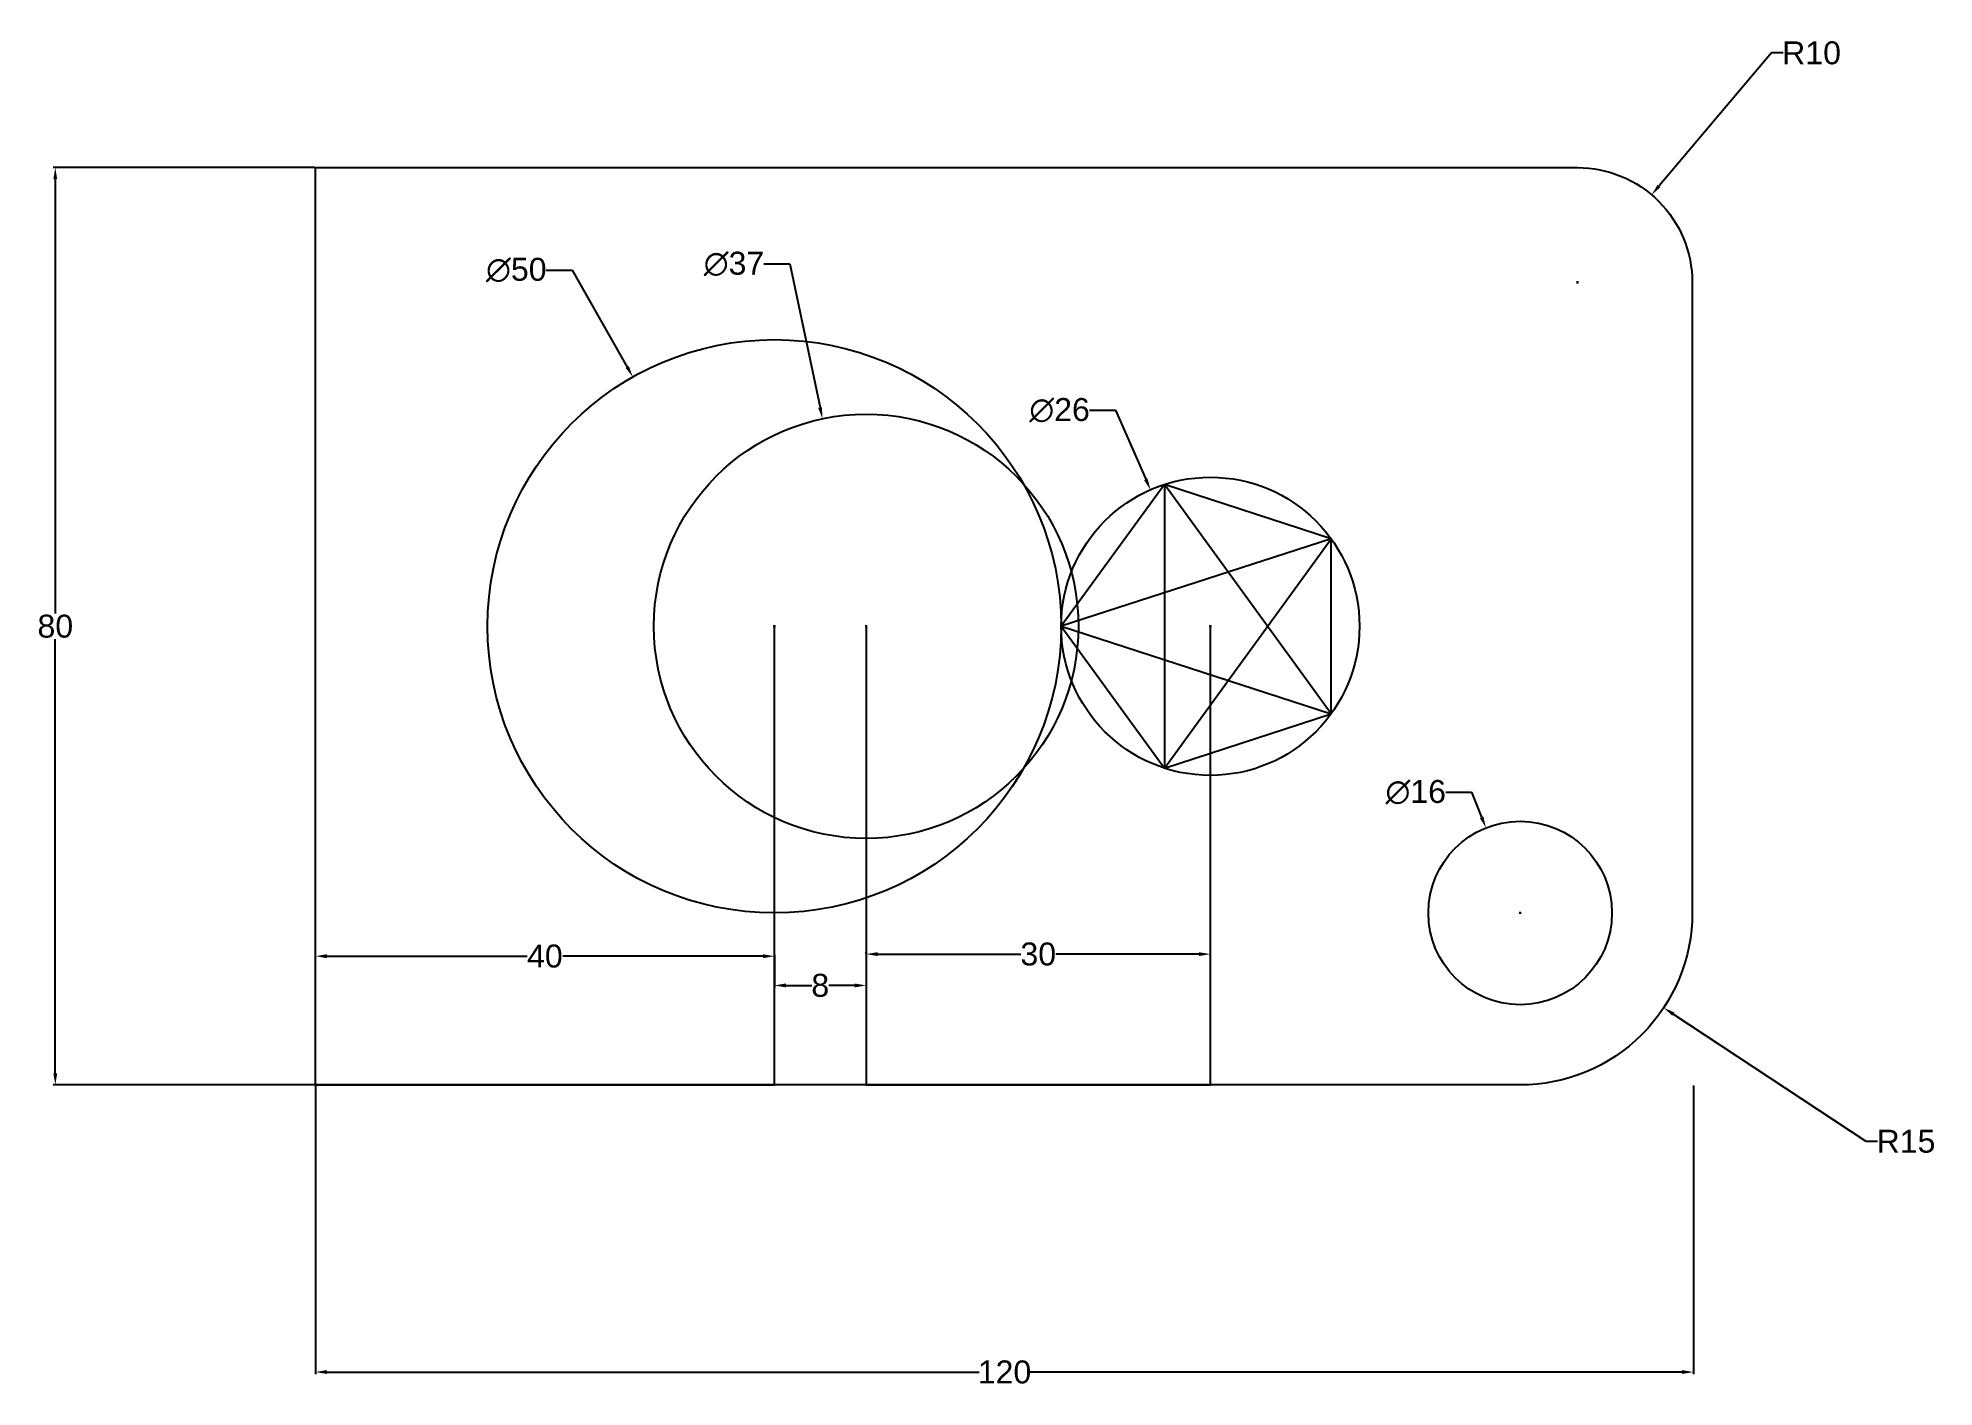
# Model space of a CAD drawing. Header units: centimetres. Extents: x -113 to 52, y -49 to 69.
import ezdxf

# ---------------------------------------------------------------- set-up
doc = ezdxf.new("R2010")
doc.units = ezdxf.units.CM
doc.header["$MEASUREMENT"] = 0
doc.layers.get('Defpoints').update_dxf_attribs({"color": 102})
doc.styles.get("Standard").update_dxf_attribs({"font": 'arial.ttf'})
doc.dimstyles.get("Standard").update_dxf_attribs({"dimtxt": 2, "dimasz": 1, "dimexe": 0.18, "dimexo": 0.0625, "dimgap": 0.09, "dimtad": 0, "dimtih": 1, "dimtoh": 1, "dimdec": 0, "dimzin": 0, "dimdsep": 46, "dimtxsty": 'Standard', "dimcen": 0.09, "dimclrd": 256, "dimadec": 0, "dimazin": 0, "dimtfac": 1, "dimtdec": 0, "dimtofl": 0, "dimtmove": 0, "dimatfit": 3, "dimfxl": 1, "dimtolj": 1, "dimtzin": 0, "dimarcsym": 0})

# ---------------------------------------------------------------- blocks, each defined once
blk = doc.blocks.new('*D3')
at = {"layer": 'Defpoints', "color": 0, "lineweight": -2, "transparency": 16777216}
for p, q in [((-88.92, 57.38), (-111.71, 57.38)), ((-88.92, -22.62), (-111.71, -22.62))]:
    blk.add_line(p, q, dxfattribs=at)
at = {"layer": 'Defpoints', "lineweight": -2, "transparency": 16777216}
for p, q in [((-111.53, 56.38), (-111.53, 18.49)), ((-111.53, -21.62), (-111.53, 16.27))]:
    blk.add_line(p, q, dxfattribs=at)
at = {"layer": 'Defpoints', "color": 0, "transparency": 16777216}
for p in [(-88.86, 57.38), (-111.53, -22.62), (-88.86, -22.62)]:
    blk.add_point(p, dxfattribs=at)
at = {"layer": 'Defpoints', "transparency": 16777216}
for points in [[(-111.7, 56.38), (-111.37, 56.38), (-111.53, 57.38)], [(-111.7, -21.62), (-111.37, -21.62), (-111.53, -22.62)]]:
    blk.add_solid(points, dxfattribs=at)
at = {"layer": 'Defpoints', "color": 0, "transparency": 16777216, "insert": (-111.53, 17.38), "char_height": 2, "attachment_point": 5}
blk.add_mtext('\\A1;80', dxfattribs=at)
blk = doc.blocks.new('*D4')
at = {"layer": 'Defpoints', "lineweight": -2, "transparency": 16777216}
for p, q in [((-68.74, 48.45), (-66.48, 48.45)), ((-66.48, 48.45), (-61.69, 39.99))]:
    blk.add_line(p, q, dxfattribs=at)
at = {"layer": 'Defpoints', "color": 0, "lineweight": -2, "transparency": 16777216}
for p, q in [((-48.95, 17.38), (-48.77, 17.38)), ((-48.86, 17.29), (-48.86, 17.47))]:
    blk.add_line(p, q, dxfattribs=at)
at = {"layer": 'Defpoints', "color": 0, "transparency": 16777216}
for p in [(-61.19, 39.12), (-36.52, -4.37)]:
    blk.add_point(p, dxfattribs=at)
at = {"layer": 'Defpoints', "transparency": 16777216}
blk.add_solid([(-61.54, 40.07), (-61.83, 39.91), (-61.19, 39.12)], dxfattribs=at)
at = {"layer": 'Defpoints', "color": 0, "transparency": 16777216, "insert": (-71.35, 48.45), "char_height": 2, "attachment_point": 5}
blk.add_mtext('\\A1;∅50', dxfattribs=at)
blk = doc.blocks.new('*D5')
at = {"layer": 'Defpoints', "lineweight": -2, "transparency": 16777216}
for p, q in [((-49.77, 48.98), (-47.51, 48.98)), ((-47.51, 48.98), (-44.87, 36.46))]:
    blk.add_line(p, q, dxfattribs=at)
at = {"layer": 'Defpoints', "color": 0, "lineweight": -2, "transparency": 16777216}
for p, q in [((-40.95, 17.38), (-40.77, 17.38)), ((-40.86, 17.29), (-40.86, 17.47))]:
    blk.add_line(p, q, dxfattribs=at)
at = {"layer": 'Defpoints', "color": 0, "transparency": 16777216}
for p in [(-44.67, 35.48), (-37.04, -0.73)]:
    blk.add_point(p, dxfattribs=at)
at = {"layer": 'Defpoints', "transparency": 16777216}
blk.add_solid([(-44.71, 36.49), (-45.04, 36.43), (-44.67, 35.48)], dxfattribs=at)
at = {"layer": 'Defpoints', "color": 0, "transparency": 16777216, "insert": (-52.38, 48.98), "char_height": 2, "attachment_point": 5}
blk.add_mtext('\\A1;∅37', dxfattribs=at)
blk = doc.blocks.new('*D6')
at = {"layer": 'Defpoints', "lineweight": -2, "transparency": 16777216}
for p, q in [((-21.39, 36.22), (-19.13, 36.22)), ((-19.13, 36.22), (-16.48, 30.2))]:
    blk.add_line(p, q, dxfattribs=at)
at = {"layer": 'Defpoints', "color": 0, "lineweight": -2, "transparency": 16777216}
for p, q in [((-10.95, 17.38), (-10.77, 17.38)), ((-10.86, 17.29), (-10.86, 17.47))]:
    blk.add_line(p, q, dxfattribs=at)
at = {"layer": 'Defpoints', "color": 0, "transparency": 16777216}
for p in [(-16.08, 29.28), (-5.63, 5.48)]:
    blk.add_point(p, dxfattribs=at)
at = {"layer": 'Defpoints', "transparency": 16777216}
blk.add_solid([(-16.33, 30.26), (-16.64, 30.13), (-16.08, 29.28)], dxfattribs=at)
at = {"layer": 'Defpoints', "color": 0, "transparency": 16777216, "insert": (-24, 36.22), "char_height": 2, "attachment_point": 5}
blk.add_mtext('\\A1;∅26', dxfattribs=at)
blk = doc.blocks.new('*D7')
at = {"layer": 'Defpoints', "lineweight": -2, "transparency": 16777216}
for p, q in [((9.65, 2.91), (11.91, 2.91)), ((11.91, 2.91), (12.78, 0.73))]:
    blk.add_line(p, q, dxfattribs=at)
at = {"layer": 'Defpoints', "color": 0, "lineweight": -2, "transparency": 16777216}
for p, q in [((16.05, -7.62), (16.23, -7.62)), ((16.14, -7.71), (16.14, -7.53))]:
    blk.add_line(p, q, dxfattribs=at)
at = {"layer": 'Defpoints', "color": 0, "transparency": 16777216}
for p in [(13.16, -0.2), (19.13, -15.04)]:
    blk.add_point(p, dxfattribs=at)
at = {"layer": 'Defpoints', "transparency": 16777216}
blk.add_solid([(12.94, 0.79), (12.63, 0.66), (13.16, -0.2)], dxfattribs=at)
at = {"layer": 'Defpoints', "color": 0, "transparency": 16777216, "insert": (7.04, 2.91), "char_height": 2, "attachment_point": 5}
blk.add_mtext('\\A1;∅16', dxfattribs=at)
blk = doc.blocks.new('*D8')
at = {"layer": 'Defpoints', "color": 0, "lineweight": -2, "transparency": 16777216}
for p, q in [((-88.86, -22.68), (-88.86, -47.84)), ((31.26, -22.68), (31.26, -47.84))]:
    blk.add_line(p, q, dxfattribs=at)
at = {"layer": 'Defpoints', "lineweight": -2, "transparency": 16777216}
for p, q in [((-87.86, -47.66), (-31, -47.66)), ((30.26, -47.66), (-26.6, -47.66))]:
    blk.add_line(p, q, dxfattribs=at)
at = {"layer": 'Defpoints', "color": 0, "transparency": 16777216}
for p in [(-88.86, -22.62), (31.26, -22.62), (31.26, -47.66)]:
    blk.add_point(p, dxfattribs=at)
at = {"layer": 'Defpoints', "transparency": 16777216}
for points in [[(-87.86, -47.49), (-87.86, -47.82), (-88.86, -47.66)], [(30.26, -47.49), (30.26, -47.82), (31.26, -47.66)]]:
    blk.add_solid(points, dxfattribs=at)
at = {"layer": 'Defpoints', "color": 0, "transparency": 16777216, "insert": (-28.8, -47.66), "char_height": 2, "attachment_point": 5}
blk.add_mtext('\\A1;120', dxfattribs=at)
blk = doc.blocks.new('*D9')
at = {"layer": 'Defpoints', "color": 0, "lineweight": -2, "transparency": 16777216}
for p, q in [((16.05, -7.62), (16.23, -7.62)), ((16.14, -7.71), (16.14, -7.53))]:
    blk.add_line(p, q, dxfattribs=at)
at = {"layer": 'Defpoints', "lineweight": -2, "transparency": 16777216}
for p, q in [((46.29, -27.54), (29.49, -16.44)), ((47.29, -27.54), (46.29, -27.54))]:
    blk.add_line(p, q, dxfattribs=at)
at = {"layer": 'Defpoints', "color": 0, "transparency": 16777216}
for p in [(16.14, -7.62), (28.66, -15.89)]:
    blk.add_point(p, dxfattribs=at)
at = {"layer": 'Defpoints', "transparency": 16777216}
blk.add_solid([(29.59, -16.3), (29.4, -16.58), (28.66, -15.89)], dxfattribs=at)
at = {"layer": 'Defpoints', "color": 0, "transparency": 16777216, "insert": (49.77, -27.54), "char_height": 2, "attachment_point": 5}
blk.add_mtext('\\A1;R15', dxfattribs=at)
blk = doc.blocks.new('*D10')
at = {"layer": 'Defpoints', "lineweight": -2, "transparency": 16777216}
for p, q in [((38.06, 67.38), (28.25, 55.78)), ((39.06, 67.38), (38.06, 67.38))]:
    blk.add_line(p, q, dxfattribs=at)
at = {"layer": 'Defpoints', "color": 0, "lineweight": -2, "transparency": 16777216}
for p, q in [((21.05, 47.38), (21.23, 47.38)), ((21.14, 47.29), (21.14, 47.47))]:
    blk.add_line(p, q, dxfattribs=at)
at = {"layer": 'Defpoints', "color": 0, "transparency": 16777216}
for p in [(27.6, 55.01), (21.14, 47.38)]:
    blk.add_point(p, dxfattribs=at)
at = {"layer": 'Defpoints', "transparency": 16777216}
blk.add_solid([(28.12, 55.89), (28.37, 55.67), (27.6, 55.01)], dxfattribs=at)
at = {"layer": 'Defpoints', "color": 0, "transparency": 16777216, "insert": (41.54, 67.38), "char_height": 2, "attachment_point": 5}
blk.add_mtext('\\A1;R10', dxfattribs=at)
blk = doc.blocks.new('*D11')
at = {"layer": 'Defpoints', "color": 0, "lineweight": -2, "transparency": 16777216}
for p, q in [((-88.86, -11.33), (-88.86, -11.21)), ((-48.86, -11.33), (-48.86, -11.21))]:
    blk.add_line(p, q, dxfattribs=at)
at = {"layer": 'Defpoints', "lineweight": -2, "transparency": 16777216}
for p, q in [((-87.86, -11.39), (-70.41, -11.39)), ((-49.86, -11.39), (-67.3, -11.39))]:
    blk.add_line(p, q, dxfattribs=at)
at = {"layer": 'Defpoints', "color": 0, "transparency": 16777216}
for p in [(-88.86, -11.39), (-48.86, -11.39), (-48.86, -11.39)]:
    blk.add_point(p, dxfattribs=at)
at = {"layer": 'Defpoints', "transparency": 16777216}
for points in [[(-87.86, -11.22), (-87.86, -11.56), (-88.86, -11.39)], [(-49.86, -11.22), (-49.86, -11.56), (-48.86, -11.39)]]:
    blk.add_solid(points, dxfattribs=at)
at = {"layer": 'Defpoints', "color": 0, "transparency": 16777216, "insert": (-68.86, -11.39), "char_height": 2, "attachment_point": 5}
blk.add_mtext('\\A1;40', dxfattribs=at)
blk = doc.blocks.new('*D12')
at = {"layer": 'Defpoints', "color": 0, "lineweight": -2, "transparency": 16777216}
for p, q in [((-48.86, -11.27), (-48.86, -14.12)), ((-40.86, -11.27), (-40.86, -14.12))]:
    blk.add_line(p, q, dxfattribs=at)
at = {"layer": 'Defpoints', "lineweight": -2, "transparency": 16777216}
for p, q in [((-47.86, -13.94), (-45.6, -13.94)), ((-41.86, -13.94), (-44.11, -13.94))]:
    blk.add_line(p, q, dxfattribs=at)
at = {"layer": 'Defpoints', "color": 0, "transparency": 16777216}
for p in [(-48.86, -11.21), (-40.86, -11.21), (-40.86, -13.94)]:
    blk.add_point(p, dxfattribs=at)
at = {"layer": 'Defpoints', "transparency": 16777216}
for points in [[(-47.86, -13.77), (-47.86, -14.11), (-48.86, -13.94)], [(-41.86, -13.77), (-41.86, -14.11), (-40.86, -13.94)]]:
    blk.add_solid(points, dxfattribs=at)
at = {"layer": 'Defpoints', "color": 0, "transparency": 16777216, "insert": (-44.86, -13.94), "char_height": 2, "attachment_point": 5}
blk.add_mtext('\\A1;8', dxfattribs=at)
blk = doc.blocks.new('*D13')
at = {"layer": 'Defpoints', "color": 0, "lineweight": -2, "transparency": 16777216}
for p, q in [((-40.86, -11.15), (-40.86, -11.03)), ((-10.86, -11.15), (-10.86, -11.03))]:
    blk.add_line(p, q, dxfattribs=at)
at = {"layer": 'Defpoints', "lineweight": -2, "transparency": 16777216}
for p, q in [((-39.86, -11.21), (-27.37, -11.21)), ((-11.86, -11.21), (-24.34, -11.21))]:
    blk.add_line(p, q, dxfattribs=at)
at = {"layer": 'Defpoints', "color": 0, "transparency": 16777216}
for p in [(-40.86, -11.21), (-10.86, -11.21), (-10.86, -11.21)]:
    blk.add_point(p, dxfattribs=at)
at = {"layer": 'Defpoints', "transparency": 16777216}
for points in [[(-39.86, -11.04), (-39.86, -11.38), (-40.86, -11.21)], [(-11.86, -11.04), (-11.86, -11.38), (-10.86, -11.21)]]:
    blk.add_solid(points, dxfattribs=at)
at = {"layer": 'Defpoints', "color": 0, "transparency": 16777216, "insert": (-25.86, -11.21), "char_height": 2, "attachment_point": 5}
blk.add_mtext('\\A1;30', dxfattribs=at)

msp = doc.modelspace()

# ---------------------------------------------------------------- linework, layer by layer
for p, q in [((-48.86, -22.62), (-48.86, 17.38)), ((-40.86, 17.38), (-40.86, -22.62)), ((-10.86, -22.62), (-10.86, 17.38)), ((-88.86, -22.62), (-48.86, -22.62)), ((-40.86, -22.62), (-10.86, -22.62))]:
    msp.add_line(p, q)
msp.add_lwpolyline([(-88.86, 57.38), (21.14, 57.38, -0.414214), (31.14, 47.38), (31.14, -7.62, -0.414214), (16.14, -22.62), (-88.86, -22.62)], format="xyb", close=True)
msp.add_lwpolyline([(-23.86, 17.38), (-14.87, 5.01), (-0.34, 9.74), (-0.34, 25.02), (-14.87, 29.74)], close=True)
msp.add_lwpolyline([(-14.87, 29.74), (-14.87, 5.01), (-0.34, 25.02), (-23.86, 17.38), (-0.34, 9.74), (-14.87, 29.74)])
for centre, radius in [((-48.86, 17.38), 25), ((-40.86, 17.38), 18.5), ((-10.86, 17.38), 13), ((16.14, -7.62), 8)]:
    msp.add_circle(centre, radius)

# ---------------------------------------------------------------- dimensions: what is measured, and where the dimension line sits
at = {"layer": 'Defpoints'}
for center, mpoint, picture, middle in [((21.14, 47.38), (27.6, 55.01), '*D10', (41.54, 67.38)), ((16.14, -7.62), (28.66, -15.89), '*D9', (49.77, -27.54))]:
    dim = msp.add_radius_dim(center=center, mpoint=mpoint, dimstyle='Standard', dxfattribs=at)
    dim.commit()
    dim.dimension.update_dxf_attribs({"geometry": picture, "text_midpoint": middle, "dimtype": 164})
dim = msp.add_linear_dim(base=(-111.53, -22.62), p1=(-88.86, 57.38), p2=(-88.86, -22.62), angle=90, dimstyle='Standard', dxfattribs=at)
dim.commit()
dim.dimension.update_dxf_attribs({"geometry": '*D3', "text_midpoint": (-111.53, 17.38)})
for p1, p2, picture, middle in [((-36.52, -4.37), (-61.19, 39.12), '*D4', (-71.35, 48.45)), ((-37.04, -0.73), (-44.67, 35.48), '*D5', (-52.38, 48.98)), ((-5.63, 5.48), (-16.08, 29.28), '*D6', (-24, 36.22)), ((19.13, -15.04), (13.16, -0.2), '*D7', (7.04, 2.91))]:
    dim = msp.add_diameter_dim_2p(p1=p1, p2=p2, dimstyle='Standard', dxfattribs=at)
    dim.commit()
    dim.dimension.update_dxf_attribs({"geometry": picture, "text_midpoint": middle, "dimtype": 163})
for base, p1, p2, picture, middle in [((-10.86, -11.21), (-40.86, -11.21), (-10.86, -11.21), '*D13', (-25.86, -11.21)), ((-48.86, -11.39), (-88.86, -11.39), (-48.86, -11.39), '*D11', (-68.86, -11.39)), ((-40.86, -13.94), (-48.86, -11.21), (-40.86, -11.21), '*D12', (-44.86, -13.94)), ((31.26, -47.66), (-88.86, -22.62), (31.26, -22.62), '*D8', (-28.8, -47.66))]:
    dim = msp.add_linear_dim(base=base, p1=p1, p2=p2, dimstyle='Standard', dxfattribs=at)
    dim.commit()
    dim.dimension.update_dxf_attribs({"geometry": picture, "text_midpoint": middle})

doc.saveas('drawing.dxf')
